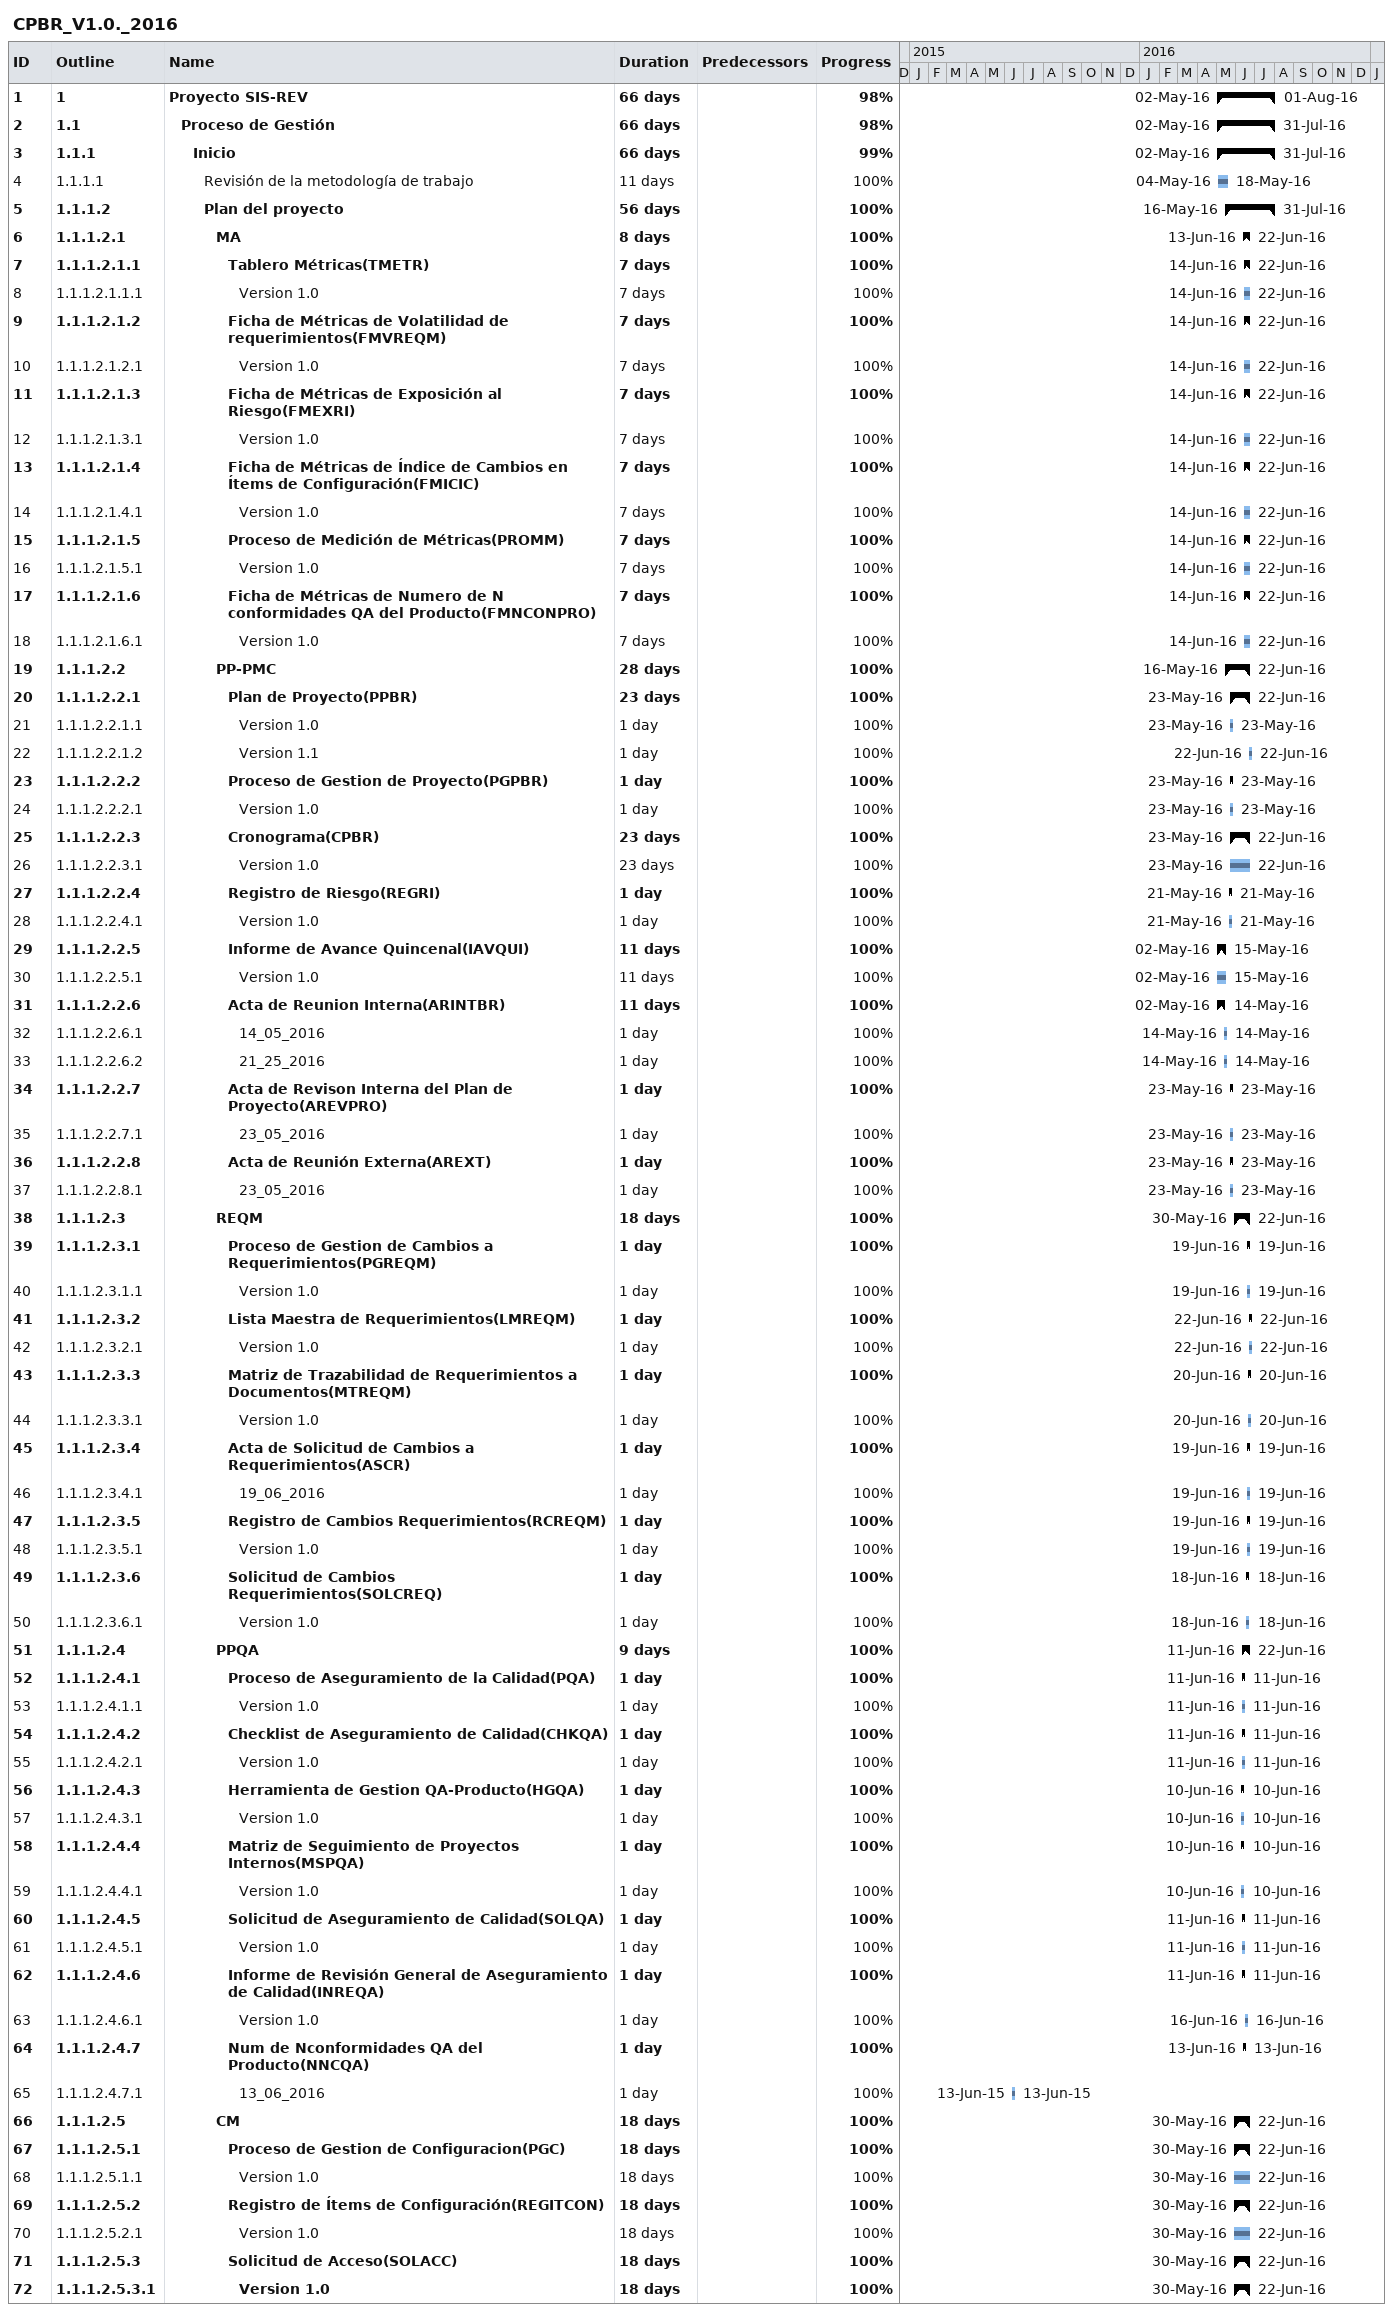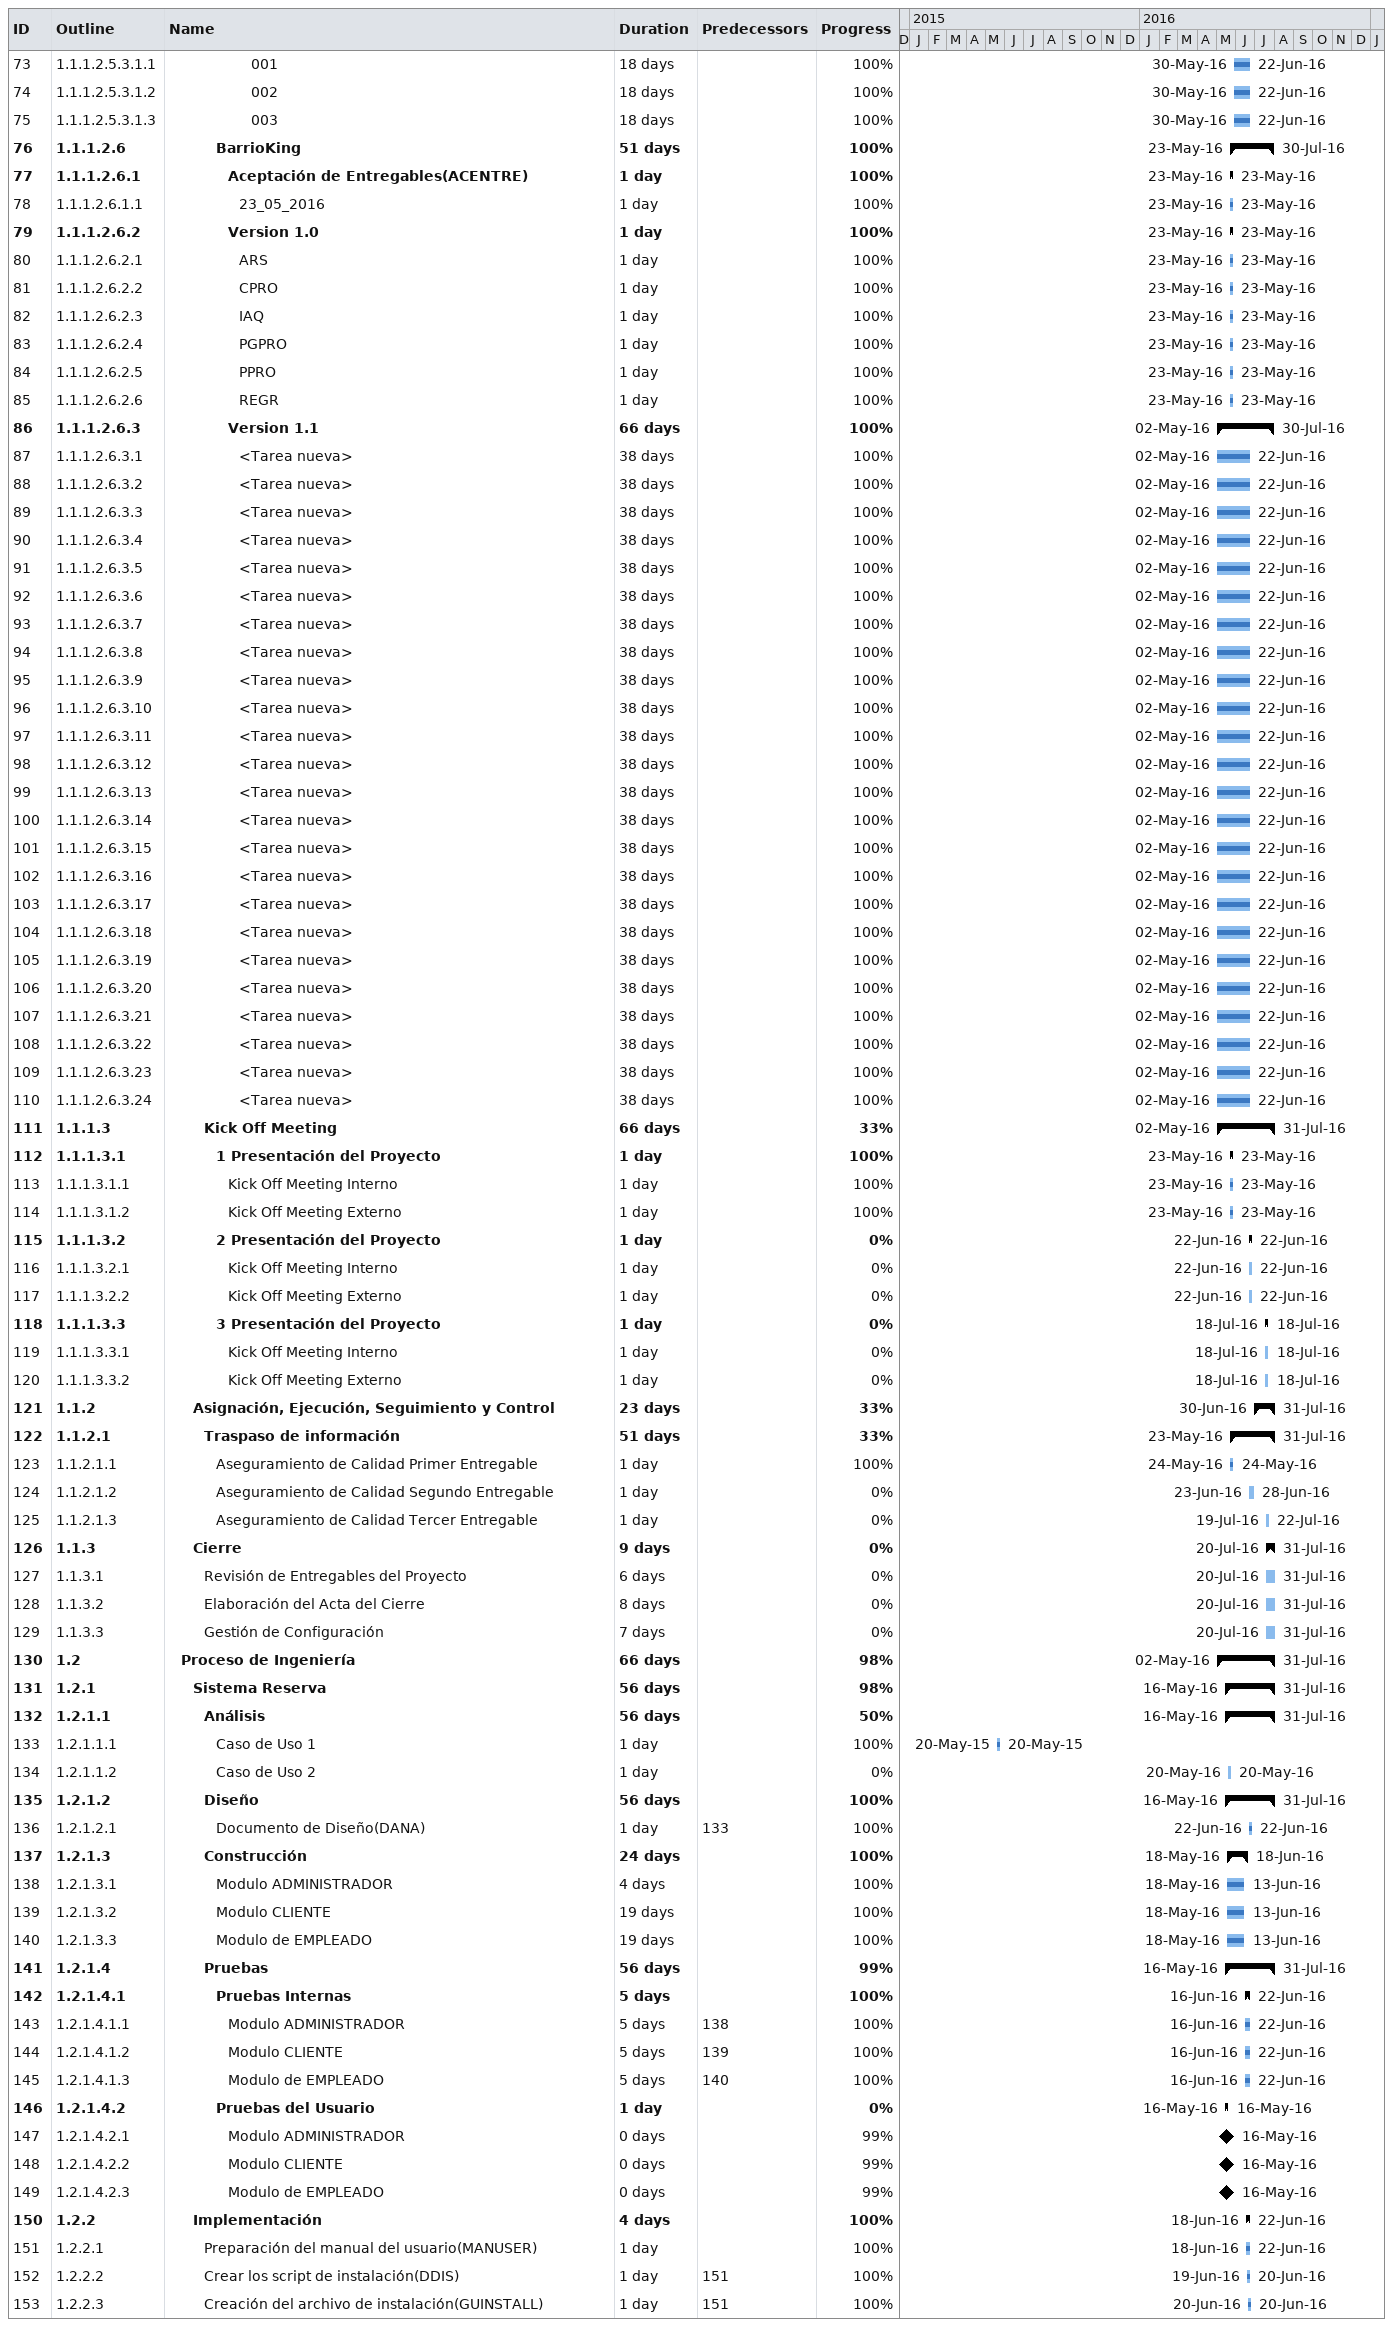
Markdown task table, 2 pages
CPBR_V1.0._2016

| ID | WBS | Task | Duration | Start | Finish | Predecessors | % complete |
|---|---|---|---|---|---|---|---|
| 1 | 1 | **Proyecto SIS-REV** | 66d | 2016-05-02 | 2016-08-01 |  | 98 |
| 2 | 1.1 | **Proceso de Gestión** | 66d | 2016-05-02 | 2016-07-31 |  | 98 |
| 3 | 1.1.1 | **Inicio** | 66d | 2016-05-02 | 2016-07-31 |  | 99 |
| 4 | 1.1.1.1 | Revisión de la metodología de trabajo | 11d | 2016-05-04 | 2016-05-18 |  | 100 |
| 5 | 1.1.1.2 | **Plan del proyecto** | 56d | 2016-05-16 | 2016-07-31 |  | 100 |
| 6 | 1.1.1.2.1 | **MA** | 8d | 2016-06-13 | 2016-06-22 |  | 100 |
| 7 | 1.1.1.2.1.1 | **Tablero Métricas(TMETR)** | 7d | 2016-06-14 | 2016-06-22 |  | 100 |
| 8 | 1.1.1.2.1.1.1 | Version 1.0 | 7d | 2016-06-14 | 2016-06-22 |  | 100 |
| 9 | 1.1.1.2.1.2 | **Ficha de Métricas de Volatilidad de requerimientos(FMVREQM)** | 7d | 2016-06-14 | 2016-06-22 |  | 100 |
| 10 | 1.1.1.2.1.2.1 | Version 1.0 | 7d | 2016-06-14 | 2016-06-22 |  | 100 |
| 11 | 1.1.1.2.1.3 | **Ficha de Métricas de Exposición al Riesgo(FMEXRI)** | 7d | 2016-06-14 | 2016-06-22 |  | 100 |
| 12 | 1.1.1.2.1.3.1 | Version 1.0 | 7d | 2016-06-14 | 2016-06-22 |  | 100 |
| 13 | 1.1.1.2.1.4 | **Ficha de Métricas de Índice de Cambios en Ítems de Configuración(FMICIC)** | 7d | 2016-06-14 | 2016-06-22 |  | 100 |
| 14 | 1.1.1.2.1.4.1 | Version 1.0 | 7d | 2016-06-14 | 2016-06-22 |  | 100 |
| 15 | 1.1.1.2.1.5 | **Proceso de Medición de Métricas(PROMM)** | 7d | 2016-06-14 | 2016-06-22 |  | 100 |
| 16 | 1.1.1.2.1.5.1 | Version 1.0 | 7d | 2016-06-14 | 2016-06-22 |  | 100 |
| 17 | 1.1.1.2.1.6 | **Ficha de Métricas de Numero de N conformidades QA del Producto(FMNCONPRO)** | 7d | 2016-06-14 | 2016-06-22 |  | 100 |
| 18 | 1.1.1.2.1.6.1 | Version 1.0 | 7d | 2016-06-14 | 2016-06-22 |  | 100 |
| 19 | 1.1.1.2.2 | **PP-PMC** | 28d | 2016-05-16 | 2016-06-22 |  | 100 |
| 20 | 1.1.1.2.2.1 | **Plan de Proyecto(PPBR)** | 23d | 2016-05-23 | 2016-06-22 |  | 100 |
| 21 | 1.1.1.2.2.1.1 | Version 1.0 | 1d | 2016-05-23 | 2016-05-23 |  | 100 |
| 22 | 1.1.1.2.2.1.2 | Version 1.1 | 1d | 2016-06-22 | 2016-06-22 |  | 100 |
| 23 | 1.1.1.2.2.2 | **Proceso de Gestion de Proyecto(PGPBR)** | 1d | 2016-05-23 | 2016-05-23 |  | 100 |
| 24 | 1.1.1.2.2.2.1 | Version 1.0 | 1d | 2016-05-23 | 2016-05-23 |  | 100 |
| 25 | 1.1.1.2.2.3 | **Cronograma(CPBR)** | 23d | 2016-05-23 | 2016-06-22 |  | 100 |
| 26 | 1.1.1.2.2.3.1 | Version 1.0 | 23d | 2016-05-23 | 2016-06-22 |  | 100 |
| 27 | 1.1.1.2.2.4 | **Registro de Riesgo(REGRI)** | 1d | 2016-05-21 | 2016-05-21 |  | 100 |
| 28 | 1.1.1.2.2.4.1 | Version 1.0 | 1d | 2016-05-21 | 2016-05-21 |  | 100 |
| 29 | 1.1.1.2.2.5 | **Informe de Avance Quincenal(IAVQUI)** | 11d | 2016-05-02 | 2016-05-15 |  | 100 |
| 30 | 1.1.1.2.2.5.1 | Version 1.0 | 11d | 2016-05-02 | 2016-05-15 |  | 100 |
| 31 | 1.1.1.2.2.6 | **Acta de Reunion Interna(ARINTBR)** | 11d | 2016-05-02 | 2016-05-14 |  | 100 |
| 32 | 1.1.1.2.2.6.1 | 14_05_2016 | 1d | 2016-05-14 | 2016-05-14 |  | 100 |
| 33 | 1.1.1.2.2.6.2 | 21_25_2016 | 1d | 2016-05-14 | 2016-05-14 |  | 100 |
| 34 | 1.1.1.2.2.7 | **Acta de Revison Interna del Plan de Proyecto(AREVPRO)** | 1d | 2016-05-23 | 2016-05-23 |  | 100 |
| 35 | 1.1.1.2.2.7.1 | 23_05_2016 | 1d | 2016-05-23 | 2016-05-23 |  | 100 |
| 36 | 1.1.1.2.2.8 | **Acta de Reunión Externa(AREXT)** | 1d | 2016-05-23 | 2016-05-23 |  | 100 |
| 37 | 1.1.1.2.2.8.1 | 23_05_2016 | 1d | 2016-05-23 | 2016-05-23 |  | 100 |
| 38 | 1.1.1.2.3 | **REQM** | 18d | 2016-05-30 | 2016-06-22 |  | 100 |
| 39 | 1.1.1.2.3.1 | **Proceso de Gestion de Cambios a Requerimientos(PGREQM)** | 1d | 2016-06-19 | 2016-06-19 |  | 100 |
| 40 | 1.1.1.2.3.1.1 | Version 1.0 | 1d | 2016-06-19 | 2016-06-19 |  | 100 |
| 41 | 1.1.1.2.3.2 | **Lista Maestra de Requerimientos(LMREQM)** | 1d | 2016-06-22 | 2016-06-22 |  | 100 |
| 42 | 1.1.1.2.3.2.1 | Version 1.0 | 1d | 2016-06-22 | 2016-06-22 |  | 100 |
| 43 | 1.1.1.2.3.3 | **Matriz de Trazabilidad de Requerimientos a Documentos(MTREQM)** | 1d | 2016-06-20 | 2016-06-20 |  | 100 |
| 44 | 1.1.1.2.3.3.1 | Version 1.0 | 1d | 2016-06-20 | 2016-06-20 |  | 100 |
| 45 | 1.1.1.2.3.4 | **Acta de Solicitud de Cambios a Requerimientos(ASCR)** | 1d | 2016-06-19 | 2016-06-19 |  | 100 |
| 46 | 1.1.1.2.3.4.1 | 19_06_2016 | 1d | 2016-06-19 | 2016-06-19 |  | 100 |
| 47 | 1.1.1.2.3.5 | **Registro de Cambios Requerimientos(RCREQM)** | 1d | 2016-06-19 | 2016-06-19 |  | 100 |
| 48 | 1.1.1.2.3.5.1 | Version 1.0 | 1d | 2016-06-19 | 2016-06-19 |  | 100 |
| 49 | 1.1.1.2.3.6 | **Solicitud de Cambios Requerimientos(SOLCREQ)** | 1d | 2016-06-18 | 2016-06-18 |  | 100 |
| 50 | 1.1.1.2.3.6.1 | Version 1.0 | 1d | 2016-06-18 | 2016-06-18 |  | 100 |
| 51 | 1.1.1.2.4 | **PPQA** | 9d | 2016-06-11 | 2016-06-22 |  | 100 |
| 52 | 1.1.1.2.4.1 | **Proceso de Aseguramiento de la Calidad(PQA)** | 1d | 2016-06-11 | 2016-06-11 |  | 100 |
| 53 | 1.1.1.2.4.1.1 | Version 1.0 | 1d | 2016-06-11 | 2016-06-11 |  | 100 |
| 54 | 1.1.1.2.4.2 | **Checklist de Aseguramiento de Calidad(CHKQA)** | 1d | 2016-06-11 | 2016-06-11 |  | 100 |
| 55 | 1.1.1.2.4.2.1 | Version 1.0 | 1d | 2016-06-11 | 2016-06-11 |  | 100 |
| 56 | 1.1.1.2.4.3 | **Herramienta de Gestion QA-Producto(HGQA)** | 1d | 2016-06-10 | 2016-06-10 |  | 100 |
| 57 | 1.1.1.2.4.3.1 | Version 1.0 | 1d | 2016-06-10 | 2016-06-10 |  | 100 |
| 58 | 1.1.1.2.4.4 | **Matriz de Seguimiento de Proyectos Internos(MSPQA)** | 1d | 2016-06-10 | 2016-06-10 |  | 100 |
| 59 | 1.1.1.2.4.4.1 | Version 1.0 | 1d | 2016-06-10 | 2016-06-10 |  | 100 |
| 60 | 1.1.1.2.4.5 | **Solicitud de Aseguramiento de Calidad(SOLQA)** | 1d | 2016-06-11 | 2016-06-11 |  | 100 |
| 61 | 1.1.1.2.4.5.1 | Version 1.0 | 1d | 2016-06-11 | 2016-06-11 |  | 100 |
| 62 | 1.1.1.2.4.6 | **Informe de Revisión General de Aseguramiento de Calidad(INREQA)** | 1d | 2016-06-11 | 2016-06-11 |  | 100 |
| 63 | 1.1.1.2.4.6.1 | Version 1.0 | 1d | 2016-06-16 | 2016-06-16 |  | 100 |
| 64 | 1.1.1.2.4.7 | **Num de Nconformidades QA del Producto(NNCQA)** | 1d | 2016-06-13 | 2016-06-13 |  | 100 |
| 65 | 1.1.1.2.4.7.1 | 13_06_2016 | 1d | 2015-06-13 | 2015-06-13 |  | 100 |
| 66 | 1.1.1.2.5 | **CM** | 18d | 2016-05-30 | 2016-06-22 |  | 100 |
| 67 | 1.1.1.2.5.1 | **Proceso de Gestion de Configuracion(PGC)** | 18d | 2016-05-30 | 2016-06-22 |  | 100 |
| 68 | 1.1.1.2.5.1.1 | Version 1.0 | 18d | 2016-05-30 | 2016-06-22 |  | 100 |
| 69 | 1.1.1.2.5.2 | **Registro de Ítems de Configuración(REGITCON)** | 18d | 2016-05-30 | 2016-06-22 |  | 100 |
| 70 | 1.1.1.2.5.2.1 | Version 1.0 | 18d | 2016-05-30 | 2016-06-22 |  | 100 |
| 71 | 1.1.1.2.5.3 | **Solicitud de Acceso(SOLACC)** | 18d | 2016-05-30 | 2016-06-22 |  | 100 |
| 72 | 1.1.1.2.5.3.1 | **Version 1.0** | 18d | 2016-05-30 | 2016-06-22 |  | 100 |
| 73 | 1.1.1.2.5.3.1.1 | 001 | 18d | 2016-05-30 | 2016-06-22 |  | 100 |
| 74 | 1.1.1.2.5.3.1.2 | 002 | 18d | 2016-05-30 | 2016-06-22 |  | 100 |
| 75 | 1.1.1.2.5.3.1.3 | 003 | 18d | 2016-05-30 | 2016-06-22 |  | 100 |
| 76 | 1.1.1.2.6 | **BarrioKing** | 51d | 2016-05-23 | 2016-07-30 |  | 100 |
| 77 | 1.1.1.2.6.1 | **Aceptación de Entregables(ACENTRE)** | 1d | 2016-05-23 | 2016-05-23 |  | 100 |
| 78 | 1.1.1.2.6.1.1 | 23_05_2016 | 1d | 2016-05-23 | 2016-05-23 |  | 100 |
| 79 | 1.1.1.2.6.2 | **Version 1.0** | 1d | 2016-05-23 | 2016-05-23 |  | 100 |
| 80 | 1.1.1.2.6.2.1 | ARS | 1d | 2016-05-23 | 2016-05-23 |  | 100 |
| 81 | 1.1.1.2.6.2.2 | CPRO | 1d | 2016-05-23 | 2016-05-23 |  | 100 |
| 82 | 1.1.1.2.6.2.3 | IAQ | 1d | 2016-05-23 | 2016-05-23 |  | 100 |
| 83 | 1.1.1.2.6.2.4 | PGPRO | 1d | 2016-05-23 | 2016-05-23 |  | 100 |
| 84 | 1.1.1.2.6.2.5 | PPRO | 1d | 2016-05-23 | 2016-05-23 |  | 100 |
| 85 | 1.1.1.2.6.2.6 | REGR | 1d | 2016-05-23 | 2016-05-23 |  | 100 |
| 86 | 1.1.1.2.6.3 | **Version 1.1** | 66d | 2016-05-02 | 2016-07-30 |  | 100 |
| 87 | 1.1.1.2.6.3.1 | <Tarea nueva> | 38d | 2016-05-02 | 2016-06-22 |  | 100 |
| 88 | 1.1.1.2.6.3.2 | <Tarea nueva> | 38d | 2016-05-02 | 2016-06-22 |  | 100 |
| 89 | 1.1.1.2.6.3.3 | <Tarea nueva> | 38d | 2016-05-02 | 2016-06-22 |  | 100 |
| 90 | 1.1.1.2.6.3.4 | <Tarea nueva> | 38d | 2016-05-02 | 2016-06-22 |  | 100 |
| 91 | 1.1.1.2.6.3.5 | <Tarea nueva> | 38d | 2016-05-02 | 2016-06-22 |  | 100 |
| 92 | 1.1.1.2.6.3.6 | <Tarea nueva> | 38d | 2016-05-02 | 2016-06-22 |  | 100 |
| 93 | 1.1.1.2.6.3.7 | <Tarea nueva> | 38d | 2016-05-02 | 2016-06-22 |  | 100 |
| 94 | 1.1.1.2.6.3.8 | <Tarea nueva> | 38d | 2016-05-02 | 2016-06-22 |  | 100 |
| 95 | 1.1.1.2.6.3.9 | <Tarea nueva> | 38d | 2016-05-02 | 2016-06-22 |  | 100 |
| 96 | 1.1.1.2.6.3.10 | <Tarea nueva> | 38d | 2016-05-02 | 2016-06-22 |  | 100 |
| 97 | 1.1.1.2.6.3.11 | <Tarea nueva> | 38d | 2016-05-02 | 2016-06-22 |  | 100 |
| 98 | 1.1.1.2.6.3.12 | <Tarea nueva> | 38d | 2016-05-02 | 2016-06-22 |  | 100 |
| 99 | 1.1.1.2.6.3.13 | <Tarea nueva> | 38d | 2016-05-02 | 2016-06-22 |  | 100 |
| 100 | 1.1.1.2.6.3.14 | <Tarea nueva> | 38d | 2016-05-02 | 2016-06-22 |  | 100 |
| 101 | 1.1.1.2.6.3.15 | <Tarea nueva> | 38d | 2016-05-02 | 2016-06-22 |  | 100 |
| 102 | 1.1.1.2.6.3.16 | <Tarea nueva> | 38d | 2016-05-02 | 2016-06-22 |  | 100 |
| 103 | 1.1.1.2.6.3.17 | <Tarea nueva> | 38d | 2016-05-02 | 2016-06-22 |  | 100 |
| 104 | 1.1.1.2.6.3.18 | <Tarea nueva> | 38d | 2016-05-02 | 2016-06-22 |  | 100 |
| 105 | 1.1.1.2.6.3.19 | <Tarea nueva> | 38d | 2016-05-02 | 2016-06-22 |  | 100 |
| 106 | 1.1.1.2.6.3.20 | <Tarea nueva> | 38d | 2016-05-02 | 2016-06-22 |  | 100 |
| 107 | 1.1.1.2.6.3.21 | <Tarea nueva> | 38d | 2016-05-02 | 2016-06-22 |  | 100 |
| 108 | 1.1.1.2.6.3.22 | <Tarea nueva> | 38d | 2016-05-02 | 2016-06-22 |  | 100 |
| 109 | 1.1.1.2.6.3.23 | <Tarea nueva> | 38d | 2016-05-02 | 2016-06-22 |  | 100 |
| 110 | 1.1.1.2.6.3.24 | <Tarea nueva> | 38d | 2016-05-02 | 2016-06-22 |  | 100 |
| 111 | 1.1.1.3 | **Kick Off Meeting** | 66d | 2016-05-02 | 2016-07-31 |  | 33 |
| 112 | 1.1.1.3.1 | **1 Presentación del Proyecto** | 1d | 2016-05-23 | 2016-05-23 |  | 100 |
| 113 | 1.1.1.3.1.1 | Kick Off Meeting Interno | 1d | 2016-05-23 | 2016-05-23 |  | 100 |
| 114 | 1.1.1.3.1.2 | Kick Off Meeting Externo | 1d | 2016-05-23 | 2016-05-23 |  | 100 |
| 115 | 1.1.1.3.2 | **2 Presentación del Proyecto** | 1d | 2016-06-22 | 2016-06-22 |  | 0 |
| 116 | 1.1.1.3.2.1 | Kick Off Meeting Interno | 1d | 2016-06-22 | 2016-06-22 |  | 0 |
| 117 | 1.1.1.3.2.2 | Kick Off Meeting Externo | 1d | 2016-06-22 | 2016-06-22 |  | 0 |
| 118 | 1.1.1.3.3 | **3 Presentación del Proyecto** | 1d | 2016-07-18 | 2016-07-18 |  | 0 |
| 119 | 1.1.1.3.3.1 | Kick Off Meeting Interno | 1d | 2016-07-18 | 2016-07-18 |  | 0 |
| 120 | 1.1.1.3.3.2 | Kick Off Meeting Externo | 1d | 2016-07-18 | 2016-07-18 |  | 0 |
| 121 | 1.1.2 | **Asignación, Ejecución, Seguimiento y Control** | 23d | 2016-06-30 | 2016-07-31 |  | 33 |
| 122 | 1.1.2.1 | **Traspaso de información** | 51d | 2016-05-23 | 2016-07-31 |  | 33 |
| 123 | 1.1.2.1.1 | Aseguramiento de Calidad Primer Entregable | 1d | 2016-05-24 | 2016-05-24 |  | 100 |
| 124 | 1.1.2.1.2 | Aseguramiento de Calidad Segundo Entregable | 1d | 2016-06-23 | 2016-06-28 |  | 0 |
| 125 | 1.1.2.1.3 | Aseguramiento de Calidad Tercer Entregable | 1d | 2016-07-19 | 2016-07-22 |  | 0 |
| 126 | 1.1.3 | **Cierre** | 9d | 2016-07-20 | 2016-07-31 |  | 0 |
| 127 | 1.1.3.1 | Revisión de Entregables del Proyecto | 6d | 2016-07-20 | 2016-07-31 |  | 0 |
| 128 | 1.1.3.2 | Elaboración del Acta del Cierre | 8d | 2016-07-20 | 2016-07-31 |  | 0 |
| 129 | 1.1.3.3 | Gestión de Configuración | 7d | 2016-07-20 | 2016-07-31 |  | 0 |
| 130 | 1.2 | **Proceso de Ingeniería** | 66d | 2016-05-02 | 2016-07-31 |  | 98 |
| 131 | 1.2.1 | **Sistema Reserva** | 56d | 2016-05-16 | 2016-07-31 |  | 98 |
| 132 | 1.2.1.1 | **Análisis** | 56d | 2016-05-16 | 2016-07-31 |  | 50 |
| 133 | 1.2.1.1.1 | Caso de Uso 1 | 1d | 2015-05-20 | 2015-05-20 |  | 100 |
| 134 | 1.2.1.1.2 | Caso de Uso 2 | 1d | 2016-05-20 | 2016-05-20 |  | 0 |
| 135 | 1.2.1.2 | **Diseño** | 56d | 2016-05-16 | 2016-07-31 |  | 100 |
| 136 | 1.2.1.2.1 | Documento de Diseño(DANA) | 1d | 2016-06-22 | 2016-06-22 | 133 | 100 |
| 137 | 1.2.1.3 | **Construcción** | 24d | 2016-05-18 | 2016-06-18 |  | 100 |
| 138 | 1.2.1.3.1 | Modulo ADMINISTRADOR | 4d | 2016-05-18 | 2016-06-13 |  | 100 |
| 139 | 1.2.1.3.2 | Modulo CLIENTE | 19d | 2016-05-18 | 2016-06-13 |  | 100 |
| 140 | 1.2.1.3.3 | Modulo de EMPLEADO | 19d | 2016-05-18 | 2016-06-13 |  | 100 |
| 141 | 1.2.1.4 | **Pruebas** | 56d | 2016-05-16 | 2016-07-31 |  | 99 |
| 142 | 1.2.1.4.1 | **Pruebas Internas** | 5d | 2016-06-16 | 2016-06-22 |  | 100 |
| 143 | 1.2.1.4.1.1 | Modulo ADMINISTRADOR | 5d | 2016-06-16 | 2016-06-22 | 138 | 100 |
| 144 | 1.2.1.4.1.2 | Modulo CLIENTE | 5d | 2016-06-16 | 2016-06-22 | 139 | 100 |
| 145 | 1.2.1.4.1.3 | Modulo de EMPLEADO | 5d | 2016-06-16 | 2016-06-22 | 140 | 100 |
| 146 | 1.2.1.4.2 | **Pruebas del Usuario** | 1d | 2016-05-16 | 2016-05-16 |  | 0 |
| 147 | 1.2.1.4.2.1 | Modulo ADMINISTRADOR | 0d | 2016-05-16 | 2016-05-16 |  | 99 |
| 148 | 1.2.1.4.2.2 | Modulo CLIENTE | 0d | 2016-05-16 | 2016-05-16 |  | 99 |
| 149 | 1.2.1.4.2.3 | Modulo de EMPLEADO | 0d | 2016-05-16 | 2016-05-16 |  | 99 |
| 150 | 1.2.2 | **Implementación** | 4d | 2016-06-18 | 2016-06-22 |  | 100 |
| 151 | 1.2.2.1 | Preparación del manual del usuario(MANUSER) | 1d | 2016-06-18 | 2016-06-22 |  | 100 |
| 152 | 1.2.2.2 | Crear los script de instalación(DDIS) | 1d | 2016-06-19 | 2016-06-20 | 151 | 100 |
| 153 | 1.2.2.3 | Creación del archivo de instalación(GUINSTALL) | 1d | 2016-06-20 | 2016-06-20 | 151 | 100 |
